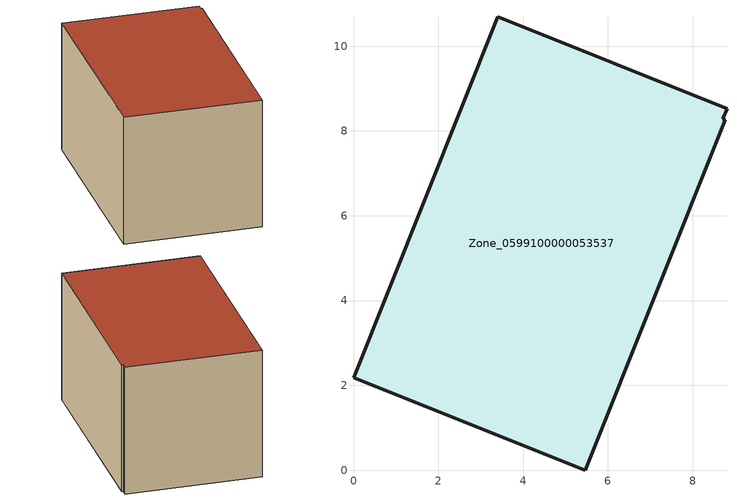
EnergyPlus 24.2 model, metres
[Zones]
Zone_0599100000053537
 floor ground (C_G): 0,2.18 3.4,10.69 8.81,8.52 8.71,8.29 8.77,8.27 5.47,0 z0
 wall outside (C_F): 3.4,10.69 0,2.18 5.47,0 8.77,8.27 8.71,8.29 8.81,8.52 3.4,10.69 z0:5.74
 roof outside (C_R): 0,2.18 5.47,0 8.77,8.27 8.71,8.29 8.81,8.52 3.4,10.69 z5.74
[BUILDING]
Pand.0599100000053537: North Axis=0; Terrain=City; Loads Convergence Tolerance Value=0.04; Temperature Convergence Tolerance Value=0.4; Solar Distribution=FullExterior; Maximum Number of Warmup Days=25; Minimum Number of Warmup Days=1
[Site:Location]
Rotterdam.The.Hague.AP_ZH_NLD Design_Conditions: Latitude=51.96; Longitude=4.45; Time Zone=1; Elevation=-4.5
[SITE:GROUNDTEMPERATURE:BUILDINGSURFACE]
18, 18, 18, 18, 18, 18, 18, 18, 18, 18, 18, 18
[MATERIAL] Thermal Absorptance=0.9; Solar Absorptance=0.7; Visible Absorptance=0.7
Name | Roughness | Thickness | Conductivity | Density | Specific Heat
G.TC.1975-1991 | MediumSmooth | 0.15 | 0.288461 | 540 | 1210
F.TC.1975-1991 | Rough | 0.3 | 0.230769 | 1920 | 840
R.TC.1975-1991 | MediumRough | 0.2 | 0.153846 | 1500 | 1000
[CONSTRUCTION]
C_G: G.TC.1975-1991
C_F: F.TC.1975-1991
C_R: R.TC.1975-1991
[ZONE]
Zone_0599100000053537: Type=1; Multiplier=1; Ceiling Height=Autocalculate; Volume=Autocalculate; Floor Area=autocalculate; Part of Total Floor Area=Yes
[ZONEINFILTRATION:DESIGNFLOWRATE]
Infil_Zone_0599100000053537: Zone or ZoneList or Space or SpaceList=Zone_0599100000053537; Schedule=AlwaysOn; Design Flow Rate Calculation Method=Flow/Area; Flow Rate per Floor Area=0.003; Constant Term Coefficient=1; Temperature Term Coefficient=0; Velocity Term Coefficient=0; Velocity Squared Term Coefficient=0
[HVACTEMPLATE:ZONE:IDEALLOADSAIRSYSTEM]
Zone_0599100000053537: Maximum Heating Supply Air Temperature=50; Minimum Cooling Supply Air Temperature=13; Maximum Heating Supply Air Humidity Ratio=0.0156; Minimum Cooling Supply Air Humidity Ratio=0.0077; Heating Limit=NoLimit; Cooling Limit=NoLimit; Dehumidification Control Type=ConstantSensibleHeatRatio; Cooling Sensible Heat Ratio=0.7; Dehumidification Setpoint=60; Humidification Control Type=None; Humidification Setpoint=30; Outdoor Air Method=None; Outdoor Air Flow Rate per Person=0.00944; Outdoor Air Flow Rate per Zone Floor Area=0; Outdoor Air Flow Rate per Zone=0; Demand Controlled Ventilation Type=None; Outdoor Air Economizer Type=NoEconomizer; Heat Recovery Type=None; Sensible Heat Recovery Effectiveness=0.7; Latent Heat Recovery Effectiveness=0.65
[ZONECONTROL:THERMOSTAT]
ThermostatControl_Zone_0599100000053537: Zone or ZoneList=Zone_0599100000053537; Control Type Schedule=DualSetpointControlType; Control 1=Thermostat_Zone_0599100000053537; Temperature Difference Between Cutout And Setpoint=0
[THERMOSTATSETPOINT:DUALSETPOINT]
Thermostat_Zone_0599100000053537: Heating Setpoint Temperature Schedule=HeatingSetpoint_Zone_0599100000053537; Cooling Setpoint Temperature Schedule=CoolingSetpoint_Zone_0599100000053537
[SCHEDULE:COMPACT]
HeatingSetpoint_Zone_0599100000053537: Through: 12/31, For: AllDays, Until: 24:00, 21
CoolingSetpoint_Zone_0599100000053537: Through: 12/31, For: AllDays, Until: 24:00, 24
DualSetpointControlType: Through: 12/31, For: AllDays, Until: 24:00, 4
AlwaysOn: Through: 12/31, For: AllDays, Until: 24:00, 1
